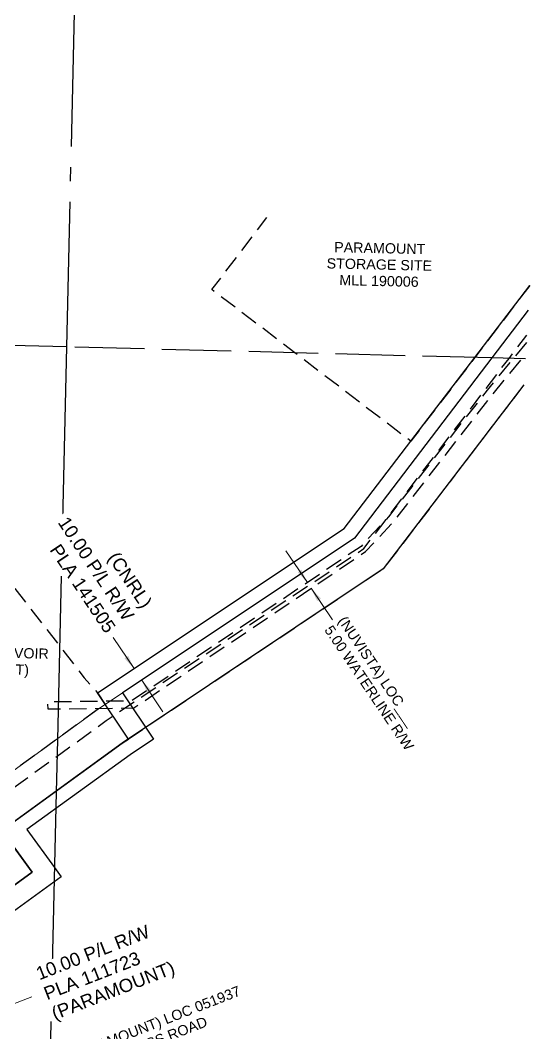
# Model space of a CAD drawing. Extents: x 390844 to 396105, y 6060704 to 6064255.
# Drawn here: x 395738 to 396105, y 6061080 to 6061809 of the extents above; entities that cross this region are included whole.
import ezdxf
from ezdxf.enums import TextEntityAlignment as Align

# ---------------------------------------------------------------- set-up
doc = ezdxf.new("R2010")
doc.units = 0
doc.header["$LTSCALE"] = 5
for name, pattern in [('foc-ACCESSROAD', [3.75, 2.5, -1.25]), ('foc-QUARTERLINE', [33, 25, -3, 2, -3]), ('foc-UNSURVEYED', [12.5, 10, -2.5])]:
    doc.linetypes.add(name, pattern=pattern)
for name, color, linetype in [('C-AR', 13, 'foc-ACCESSROAD'), ('F-AR', 190, 'foc-ACCESSROAD'), ('F-RW', 190, 'Continuous'), ('F-WS', 190, 'foc-ACCESSROAD'), ('L-QSEC', 8, 'foc-QUARTERLINE'), ('L-USEC', 7, 'foc-UNSURVEYED')]:
    doc.layers.add(name, color=color, linetype=linetype)
for name, color, linetype, lineweight in [('C-AR-T', 13, 'Continuous', 9), ('F-AR-T', 190, 'Continuous', 9), ('F-RW-T', 190, 'Continuous', 9), ('F-WS-T', 190, 'Continuous', 9)]:
    doc.layers.add(name, color=color, linetype=linetype, lineweight=lineweight)
doc.styles.add('80CG', font='ARIALN.TTF', dxfattribs={"height": 10})
doc.styles.add('A60', font='arial.ttf', dxfattribs={"height": 7.35})
doc.styles.add('A80', font='arial.ttf', dxfattribs={"height": 9.5})
doc.dimstyles.new('Compass 5 000', dxfattribs={"dimscale": 5, "dimtxt": 9, "dimasz": 2, "dimexe": 0.2, "dimexo": 0.0625, "dimgap": 0.5, "dimtad": 0, "dimtih": 1, "dimtoh": 1, "dimzin": 0, "dimdsep": 46, "dimtxsty": '80CG', "dimcen": 0.1, "dimse1": 1, "dimse2": 1, "dimclrd": 256, "dimclrt": 256, "dimaunit": 1, "dimadec": 4, "dimazin": 0, "dimtfac": 0.06, "dimtofl": 0, "dimtmove": 0, "dimatfit": 1, "dimfxl": 0.2, "dimtolj": 1, "dimtzin": 0, "dimlwd": -1, "dimarcsym": 0})

msp = doc.modelspace()

# ---------------------------------------------------------------- linework, layer by layer
at = {"layer": 'C-AR', "flags": 128}
msp.add_lwpolyline([(396102.22, 6061577.35), (396073.98, 6061543.1), (396003.05, 6061452.01), (395983.28, 6061430.7), (395818.33, 6061319.48), (395757.84, 6061318.7), (395757.9, 6061313.7), (395819.89, 6061314.5), (395986.55, 6061426.88), (396006.86, 6061448.77), (396077.88, 6061539.98), (396101.72, 6061568.89)], dxfattribs=at)
at = {"layer": 'F-AR', "flags": 128}
for points in [[(396100.43, 6061546.97), (395999.29, 6061414.42), (395811.39, 6061289), (395568.87, 6061112.82), (395137.02, 6061489.46), (393841.81, 6062618.3), (393595.12, 6062847.38), (393074.84, 6063328.95), (392566.32, 6063799.4), (392374.28, 6063977.52), (391668.15, 6063990.47), (391668.68, 6064010.45), (392382.27, 6063997.37), (392566.97, 6063826.39), (392573.73, 6064110.36)], [(392593.71, 6064109.75), (392586.52, 6063807.95), (393088.42, 6063343.62), (393608.72, 6062862.04), (393779.9, 6062703.08), (393782.59, 6062705.97), (393799.16, 6062694.43), (393794.56, 6062689.47), (393855.19, 6062633.17), (395150.16, 6061504.53), (395570.01, 6061138.36), (395800.02, 6061305.45), (395985.4, 6061429.19), (396089.75, 6061565.89), (396102.53, 6061582.63)]]:
    msp.add_lwpolyline(points, dxfattribs=at)
msp.add_lwpolyline([(395695.25, 6061241.69), (395689.7, 6061249.32), (395682.37, 6061259.4), (395672.09, 6061248.01), (395663.09, 6061260.42), (395673.37, 6061271.81), (395654.95, 6061297.18), (395642.56, 6061314.25), (395638.08, 6061331.16), (395651.03, 6061340.77), (395647.37, 6061354.57), (395651.71, 6061357.73), (395639.19, 6061404.74), (395700.65, 6061448.41), (395733.17, 6061401.78), (395766.39, 6061359.04), (395784.15, 6061336.18), (395793.76, 6061325.3), (395799.3, 6061316.99), (395794.3, 6061313.65)], close=True, dxfattribs=at)
at = {"layer": 'F-RW', "flags": 128}
for points in [[(396100.43, 6061546.97), (395999.29, 6061414.42), (395811.39, 6061289), (395568.87, 6061112.82), (395137.02, 6061489.46), (394711.15, 6061860.63), (393841.81, 6062618.3), (393595.12, 6062847.38), (393074.84, 6063328.95), (392653.87, 6063718.41), (392566.32, 6063799.4), (392573.73, 6064110.36)], [(395529.93, 6062486.27), (395527.24, 6062385.03), (395513.7, 6061875.76), (395592.83, 6061578.73), (395633.17, 6061427.32), (395638.62, 6061406.83), (395639.18, 6061404.75), (395651.71, 6061357.73), (395647.37, 6061354.57), (395651.03, 6061340.77), (395656.29, 6061320.87), (395701.84, 6061258.14), (395707.73, 6061250.06), (395713.82, 6061241.6), (395714.12, 6061241.18), (395725.32, 6061225.78), (395746.68, 6061196.27), (395667.05, 6061138.43), (395672.88, 6061123.48), (395745, 6060938.68), (395756.01, 6060909.11), (395808.34, 6060768.57), (395809.11, 6060766.51), (395831.96, 6060705.15)], [(395662.01, 6061134.77), (395746.68, 6061196.27), (395724.99, 6061226.23), (395811.39, 6061289), (395815.94, 6061292.04), (395793.81, 6061325.23), (395971.21, 6061443.56), (396019.1, 6061506.26), (396065.1, 6061566.52), (396104.62, 6061618.33)], [(396103.58, 6061600.53), (396077.39, 6061566.21), (395978.48, 6061436.58), (395811.77, 6061325.31), (395833.96, 6061292.05), (395817.12, 6061280.81), (395742.97, 6061226.94), (395762.71, 6061199.64), (395767.57, 6061192.92), (395669.75, 6061121.86)]]:
    msp.add_lwpolyline(points, dxfattribs=at)
at = {"layer": 'F-RW-T', "flags": 128}
msp.add_lwpolyline([(392603.7, 6064109.45), (392596.63, 6063812.28), (392674.24, 6063740.42), (393095.21, 6063350.96), (393615.51, 6062869.37), (393861.87, 6062640.6), (394730.85, 6061883.24), (395156.73, 6061512.06), (395570.58, 6061151.13), (395794.3, 6061313.65), (395978.48, 6061436.58), (396077.39, 6061566.21), (396103.58, 6061600.53)], dxfattribs=at)
at = {"layer": 'F-WS', "flags": 128}
msp.add_lwpolyline([(396104.62, 6061618.33), (396065.1, 6061566.52), (396019.1, 6061506.26), (396005.1, 6061516.94), (395935.69, 6061569.87), (395876.04, 6061615.38), (395915.63, 6061667.26)], dxfattribs=at)
at = {"layer": 'L-QSEC'}
for p, q in [((395788.97, 6062338.29), (395771.35, 6061574.13)), ((395771.35, 6061574.13), (395764.83, 6061291.54)), ((395764.83, 6061291.54), (395763.96, 6061253.85)), ((395763.96, 6061253.85), (395752.8, 6060770.01))]:
    msp.add_line(p, q, dxfattribs=at)
at = {"layer": 'L-USEC'}
for p, q in [((395771.35, 6061574.13), (395062.76, 6061592.45)), ((396077.4, 6061566.22), (395771.35, 6061574.13)), ((396101.53, 6061565.6), (396077.4, 6061566.22))]:
    msp.add_line(p, q, dxfattribs=at)

# ---------------------------------------------------------------- texts
at = {"layer": 'C-AR-T', "style": 'A60'}
for s, p in [('(NUVISTA) LOC___', (395969.5, 6061379.28)), ('5.00 WATERLINE R/W', (395959.64, 6061372.63))]:
    msp.add_text(s, height=7.35, rotation=303.99213, dxfattribs=at).set_placement(p, align=Align.MIDDLE_LEFT)
at = {"layer": 'F-AR-T', "style": 'A60'}
for s, p in [('WATER RESERVOIR', (395708.42, 6061350.92)), ('(PARAMOUNT)', (395708.15, 6061339.03))]:
    msp.add_text(s, height=7.35, rotation=358.67971, dxfattribs=at).set_placement(p, align=Align.CENTER)
for s, p in [('(PARAMOUNT) LOC 051937', (395772.97, 6061059.38)), ('20.00 ACCESS ROAD', (395777.3, 6061048.29))]:
    msp.add_text(s, height=7.35, rotation=21.31653, dxfattribs=at).set_placement(p)
at = {"layer": 'F-WS-T', "style": 'A60'}
for s, p in [('PARAMOUNT', (395996.66, 6061641.58)), ('STORAGE SITE', (395996.39, 6061629.78)), ('MLL 190006', (395996.12, 6061617.97))]:
    msp.add_text(s, height=7.35, rotation=358.68341, dxfattribs=at).set_placement(p, align=Align.CENTER)

# ---------------------------------------------------------------- leaders
at = {"layer": 'C-AR-T'}
for points in [[(395944.67, 6061404.67), (395929.29, 6061427.47)], [(395947.46, 6061400.52), (395962.84, 6061377.72)]]:
    msp.add_leader(points, dimstyle='Compass 5 000', override={"dimtxsty": '80CG'}, dxfattribs=at)
at = {"layer": 'F-RW-T'}
for points in [[(395820.01, 6061342.71), (395805.04, 6061365.15)], [(395825.5, 6061334.48), (395840.76, 6061311.6)], [(395720.79, 6061096.72), (395746.41, 6061106.72)]]:
    msp.add_leader(points, dimstyle='Compass 5 000', override={"dimtxsty": '80CG'}, dxfattribs=at)

# ---------------------------------------------------------------- next in the draw order: texts
at = {"layer": 'F-RW-T', "insert": (395785.02, 6061463.26), "char_height": 9.5, "width": 86.2495, "attachment_point": 1, "rotation": 303.70388, "style": 'A80', "bg_fill": 3, "box_fill_scale": 1.15, "bg_fill_color": 256, "bg_fill_true_color": 256, "bg_fill_transparency": 0}
msp.add_mtext('\\pi42.55987;(CNRL)\\P\\pi1.54009;10.00 P/L R/W \\P\\pi14.74677;PLA 141505', dxfattribs=at)
at = {"layer": 'F-RW-T', "insert": (395748.39, 6061127.3), "char_height": 9.5, "width": 93.2481, "attachment_point": 1, "rotation": 21.31484, "line_spacing_factor": 0.971429, "style": 'A80', "bg_fill": 3, "box_fill_scale": 1.15, "bg_fill_color": 256, "bg_fill_true_color": 256, "bg_fill_transparency": 0}
msp.add_mtext('10.00 P/L R/W\\PPLA 111723 (PARAMOUNT)', dxfattribs=at)

doc.saveas('drawing.dxf')
